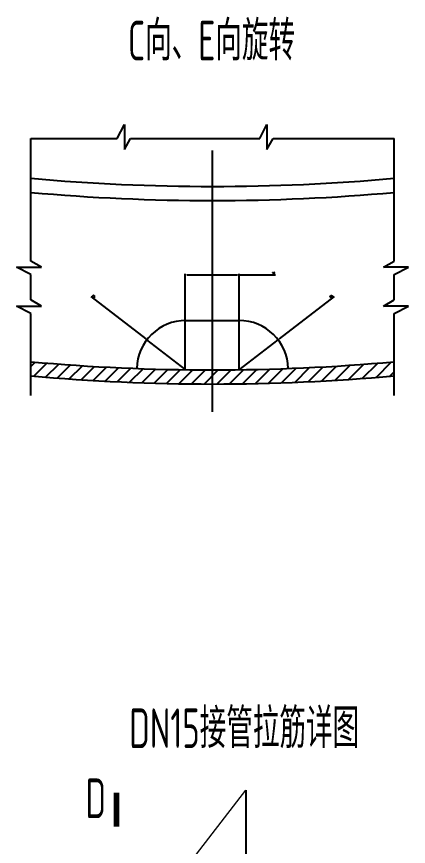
# Model space of a CAD drawing. Header units: millimetres. Extents: x -25 to 7826, y -10 to 13674.
# Drawn here: x 6708 to 7399, y 9095 to 10562 of the extents above; entities that cross this region are included whole.
import ezdxf

# ---------------------------------------------------------------- set-up
doc = ezdxf.new("R2010")
doc.units = ezdxf.units.MM
doc.header["$LTSCALE"] = 10
for name, color, linetype in [('5剖面线层', 2, 'Continuous'), ('6文字层', 3, 'Continuous'), ('7标注层', 4, 'Continuous')]:
    doc.layers.add(name, color=color, linetype=linetype)
doc.layers.add('CDR_DWG1', color=4, linetype='Continuous', lineweight=18)
doc.styles.add('PC_TEXTSTYLE', font='isocp.shx', dxfattribs={"width": 0.8, "bigfont": 'hzfs.shx'})
doc.styles.add('TH_GBDIM', font='romans.shx', dxfattribs={"width": 0.8, "bigfont": 'gbcbig.shx'})
doc.dimstyles.new('TH_GBDIM', dxfattribs={"dimtxt": 3.5, "dimasz": 2.5, "dimexe": 2, "dimexo": 0, "dimgap": 1.5, "dimtad": 1, "dimdec": 1, "dimdsep": 46, "dimtxsty": 'TH_GBDIM', "dimcen": 2.5, "dimclrd": 130, "dimclre": 130, "dimclrt": 3, "dimadec": 0, "dimazin": 2, "dimtfac": 0.714286, "dimtdec": 1, "dimtmove": 0, "dimatfit": 3, "dimfxl": 0, "dimtzin": 0, "dimlwd": -1, "dimlwe": -1, "dimarcsym": 0})

# ---------------------------------------------------------------- blocks, each defined once
blk = doc.blocks.new('*D10')
at = {"layer": '7标注层', "color": 130}
for p, q in [((7005.6, 9937.7), (7005.6, 10107.4)), ((7008.1, 10105.4), (7097.9, 10105.4)), ((7100.4, 9937.7), (7100.4, 10107.4)), ((7100.4, 10105.4), (7164.6, 10105.4))]:
    blk.add_line(p, q, dxfattribs=at)
for points in [[(7008.1, 10105.8), (7008.1, 10105), (7005.6, 10105.4)], [(7097.9, 10105.8), (7097.9, 10105), (7100.4, 10105.4)]]:
    blk.add_solid(points, dxfattribs=at)
at = {"layer": 'Defpoints', "color": 0}
for p in [(7100.4, 10105.4), (7005.6, 9937.7), (7100.4, 9937.7)]:
    blk.add_point(p, dxfattribs=at)
at = {"layer": '7标注层', "color": 3, "insert": (7161.1, 10108.6), "char_height": 3.5, "attachment_point": 5, "style": 'TH_GBDIM'}
blk.add_mtext('10{}{}', dxfattribs=at)
blk = doc.blocks.new('*D11')
at = {"layer": '7标注层', "color": 130}
for p, q in [((6839.1, 10067), (6935.9, 9992.4)), ((7006.8, 9937.7), (6937.9, 9990.8))]:
    blk.add_line(p, q, dxfattribs=at)
blk.add_solid([(6936.2, 9992.7), (6935.6, 9992), (6937.9, 9990.8)], dxfattribs=at)
at = {"layer": 'Defpoints', "color": 0}
for p in [(6937.9, 9990.8), (7006.8, 9937.7)]:
    blk.add_point(p, dxfattribs=at)
at = {"layer": '7标注层', "color": 3, "insert": (6844, 10067.3), "char_height": 3.5, "attachment_point": 5, "rotation": 322.3703, "style": 'TH_GBDIM'}
blk.add_mtext('R5{}{}', dxfattribs=at)
blk = doc.blocks.new('*D12')
at = {"layer": '7标注层', "color": 130}
for p, q in [((7268.1, 10067), (7171.3, 9992.4)), ((7100.4, 9937.7), (7169.3, 9990.8))]:
    blk.add_line(p, q, dxfattribs=at)
blk.add_solid([(7171, 9992.7), (7171.5, 9992), (7169.3, 9990.8)], dxfattribs=at)
at = {"layer": 'Defpoints', "color": 0}
for p in [(7169.3, 9990.8), (7100.4, 9937.7)]:
    blk.add_point(p, dxfattribs=at)
at = {"layer": '7标注层', "color": 3, "insert": (7263.1, 10067.3), "char_height": 3.5, "attachment_point": 5, "rotation": 37.6297, "style": 'TH_GBDIM'}
blk.add_mtext('R5{}{}', dxfattribs=at)

msp = doc.modelspace()

# ---------------------------------------------------------------- hatches: boundary and pattern name
at = {"layer": '5剖面线层'}
h = msp.add_hatch(dxfattribs=at)
h.set_pattern_fill('ANSI31', color=256, scale=5, style=0)
h.paths.add_polyline_path([(6732.74, 9951.85), (6732.74, 9926.75, 0.0223105), (7053.59, 9912.42), (7053.59, 9937.42, -0.0224669)])
h.paths.add_polyline_path([(7374.43, 9926.75), (7374.43, 9951.85, -0.0224669), (7053.59, 9937.42), (7053.59, 9912.42, 0.0223105)])

# ---------------------------------------------------------------- linework, layer by layer
for p, q in [((6885.24, 10346.05), (6898.01, 10370.84)), ((6898.01, 10370.84), (6898.01, 10326.76)), ((7136.83, 10346.05), (7149.59, 10370.84)), ((7149.59, 10370.84), (7149.59, 10326.76)), ((6732.74, 10129.83), (6732.74, 10346.05)), ((6732.74, 10346.05), (6885.24, 10346.05)), ((6898.01, 10326.76), (6909.14, 10346.05)), ((6909.14, 10346.05), (7136.83, 10346.05)), ((7149.59, 10326.76), (7160.73, 10346.05)), ((7160.73, 10346.05), (7374.43, 10346.05)), ((7374.43, 10129.83), (7374.43, 10346.05)), ((7053.59, 9863.52), (7053.59, 10325)), ((6752.02, 10118.7), (6732.74, 10129.83)), ((7355.15, 10118.7), (7374.43, 10129.83)), ((6732.74, 10105.93), (6707.94, 10118.7)), ((6707.94, 10118.7), (6752.02, 10118.7)), ((6732.74, 10060.94), (6732.74, 10105.93)), ((7399.23, 10118.7), (7355.15, 10118.7)), ((7374.43, 10105.93), (7399.23, 10118.7)), ((7374.43, 10060.94), (7374.43, 10105.93)), ((6752.02, 10049.8), (6732.74, 10060.94)), ((7355.15, 10049.8), (7374.43, 10060.94)), ((6732.74, 10037.04), (6707.94, 10049.8)), ((6707.94, 10049.8), (6752.02, 10049.8)), ((7399.23, 10049.8), (7355.15, 10049.8)), ((7374.43, 10037.04), (7399.23, 10049.8)), ((6732.74, 9892.2), (6732.74, 10037.04)), ((7374.43, 9892.2), (7374.43, 10037.04)), ((7006.77, 10024.71), (7100.4, 10024.71)), ((7112.52, 9194.61), (7112.52, 9019.87))]:
    msp.add_line(p, q)
msp.add_lwpolyline([(6991.36, 9190.02, 0, 18, 0), (6939.97, 9190.02, 0, 0, 0), (6884.29, 9190.02, 10, 10, 0), (6884.29, 9130.1, 10, 10, 0)], format="xyseb")
for centre, radius, start, end in [((7053.59, 13837.35), 3575.65, 264.85183, 275.14817), ((7053.59, 13837.35), 3600.65, 264.88767, 275.11233), ((7006.77, 9937.73), 86.98, 90, 178.55288), ((7100.4, 9937.73), 86.98, 1.44712, 90), ((7053.59, 13513.08), 3575.65, 264.85183, 275.14817), ((7053.59, 13513.08), 3600.65, 264.88767, 275.11233)]:
    msp.add_arc(centre, radius, start, end)
at = {"layer": 'CDR_DWG1'}
msp.add_line((6861.26, 8869.68), (7112.52, 9194.61), dxfattribs=at)

# ---------------------------------------------------------------- texts
at = {"layer": '6文字层', "style": 'PC_TEXTSTYLE', "width": 0.67}
for s, p in [('C向、E向旋转', (6904.36, 10484.34)), ('DN15接管拉筋详图', (6906.71, 9269.09)), ('D', (6829.42, 9145.24))]:
    msp.add_text(s, height=70, dxfattribs=at).set_placement(p)

# ---------------------------------------------------------------- dimensions: what is measured, and where the dimension line sits
at = {"layer": '7标注层'}
dim = msp.add_linear_dim(base=(7100.4, 10105.38), p1=(7005.6, 9937.75), p2=(7100.4, 9937.73), text='10{}{}', dimstyle='TH_GBDIM', override={"dimgap": 1.5, "dimtad": 1, "dimjust": 0, "dimdec": 1, "dimlfac": 1, "dimse1": 0, "dimse2": 0, "dimsd1": 0, "dimsd2": 0}, dxfattribs=at)
dim.commit()
dim.dimension.update_dxf_attribs({"geometry": '*D10', "text_midpoint": (7161.07, 10105.38), "dimtype": 160})
for center, mpoint, picture, middle in [((7006.77, 9937.73), (6937.88, 9990.84), '*D11', (6842.05, 10064.72)), ((7100.4, 9937.73), (7169.29, 9990.84), '*D12', (7265.12, 10064.72))]:
    dim = msp.add_radius_dim(center=center, mpoint=mpoint, text='R5{}{}', dimstyle='TH_GBDIM', override={"dimgap": 1.5, "dimtad": 1, "dimjust": 0, "dimtih": 0, "dimtoh": 0, "dimdec": 1, "dimlfac": 1, "dimse1": 0, "dimse2": 0, "dimsd1": 0, "dimsd2": 0, "dimtix": 0, "dimtofl": 1, "dimatfit": 3}, dxfattribs=at)
    dim.commit()
    dim.dimension.update_dxf_attribs({"geometry": picture, "text_midpoint": middle, "dimtype": 164})

doc.saveas('drawing.dxf')
